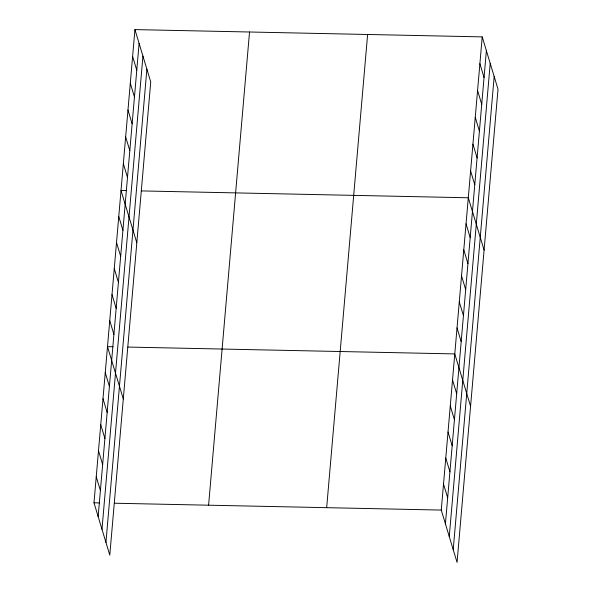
<?xml version="1.0" encoding="UTF-8"?>
<svg xmlns="http://www.w3.org/2000/svg" width="592" height="592" viewBox="0 0 592 592"><rect width="100%" height="100%" fill="white"/><g stroke="black" fill="none" stroke-linecap="round" stroke-linejoin="round"><path stroke-width="0.89" d="M134.939 29.6L150.731 81.925L109.786 555.118L93.987 502.793L134.939 29.6L482.214 36.882L498.013 89.207L457.061 562.4L441.269 510.075L482.214 36.882M98.146 516.564L139.098 43.371M101.987 529.285L142.938 56.092M105.946 542.398L146.89 69.205M208.591 505.198L249.535 32.005M326.666 507.67L367.617 34.484M445.421 523.853L486.372 50.66M449.261 536.574L490.213 63.381M453.22 549.679L494.172 76.486M126.562 190.602L121.012 190.483L136.811 242.809M141.347 190.913L468.294 197.772L484.093 250.09M113.042 346.757L107.5 346.638L123.299 398.964M127.835 347.067L454.782 353.92L470.573 406.245M93.987 502.793L99.53 502.911M114.323 503.222L441.269 510.075M479.897 63.699L484.056 77.471M477.574 90.509L481.733 104.288M475.258 117.327L479.409 131.098M472.934 144.145L477.093 157.916M470.61 170.955L474.769 184.726M466.037 223.798L470.196 237.57M463.788 249.824L467.946 263.595M461.538 275.85L465.697 289.621M459.281 301.876L463.44 315.647M457.031 327.894L461.19 341.673M452.525 379.946L456.684 393.724M450.275 405.971L454.434 419.75M448.026 431.997L452.184 445.776M445.769 458.023L449.927 471.802M443.519 484.049L447.678 497.828M132.615 56.418L136.774 70.189M130.299 83.228L134.458 96.999M127.976 110.045L132.134 123.817M125.652 136.856L129.811 150.634M123.336 163.673L127.495 177.445M118.763 216.509L122.921 230.288M116.513 242.535L120.672 256.314M114.256 268.561L118.415 282.34M112.006 294.587L116.165 308.358M109.749 320.612L113.908 334.384M105.25 372.664L109.409 386.435M102.993 398.69L107.152 412.461M100.744 424.716L104.902 438.487M98.494 450.741L102.653 464.513M96.237 476.767L100.396 490.539"/></g></svg>
